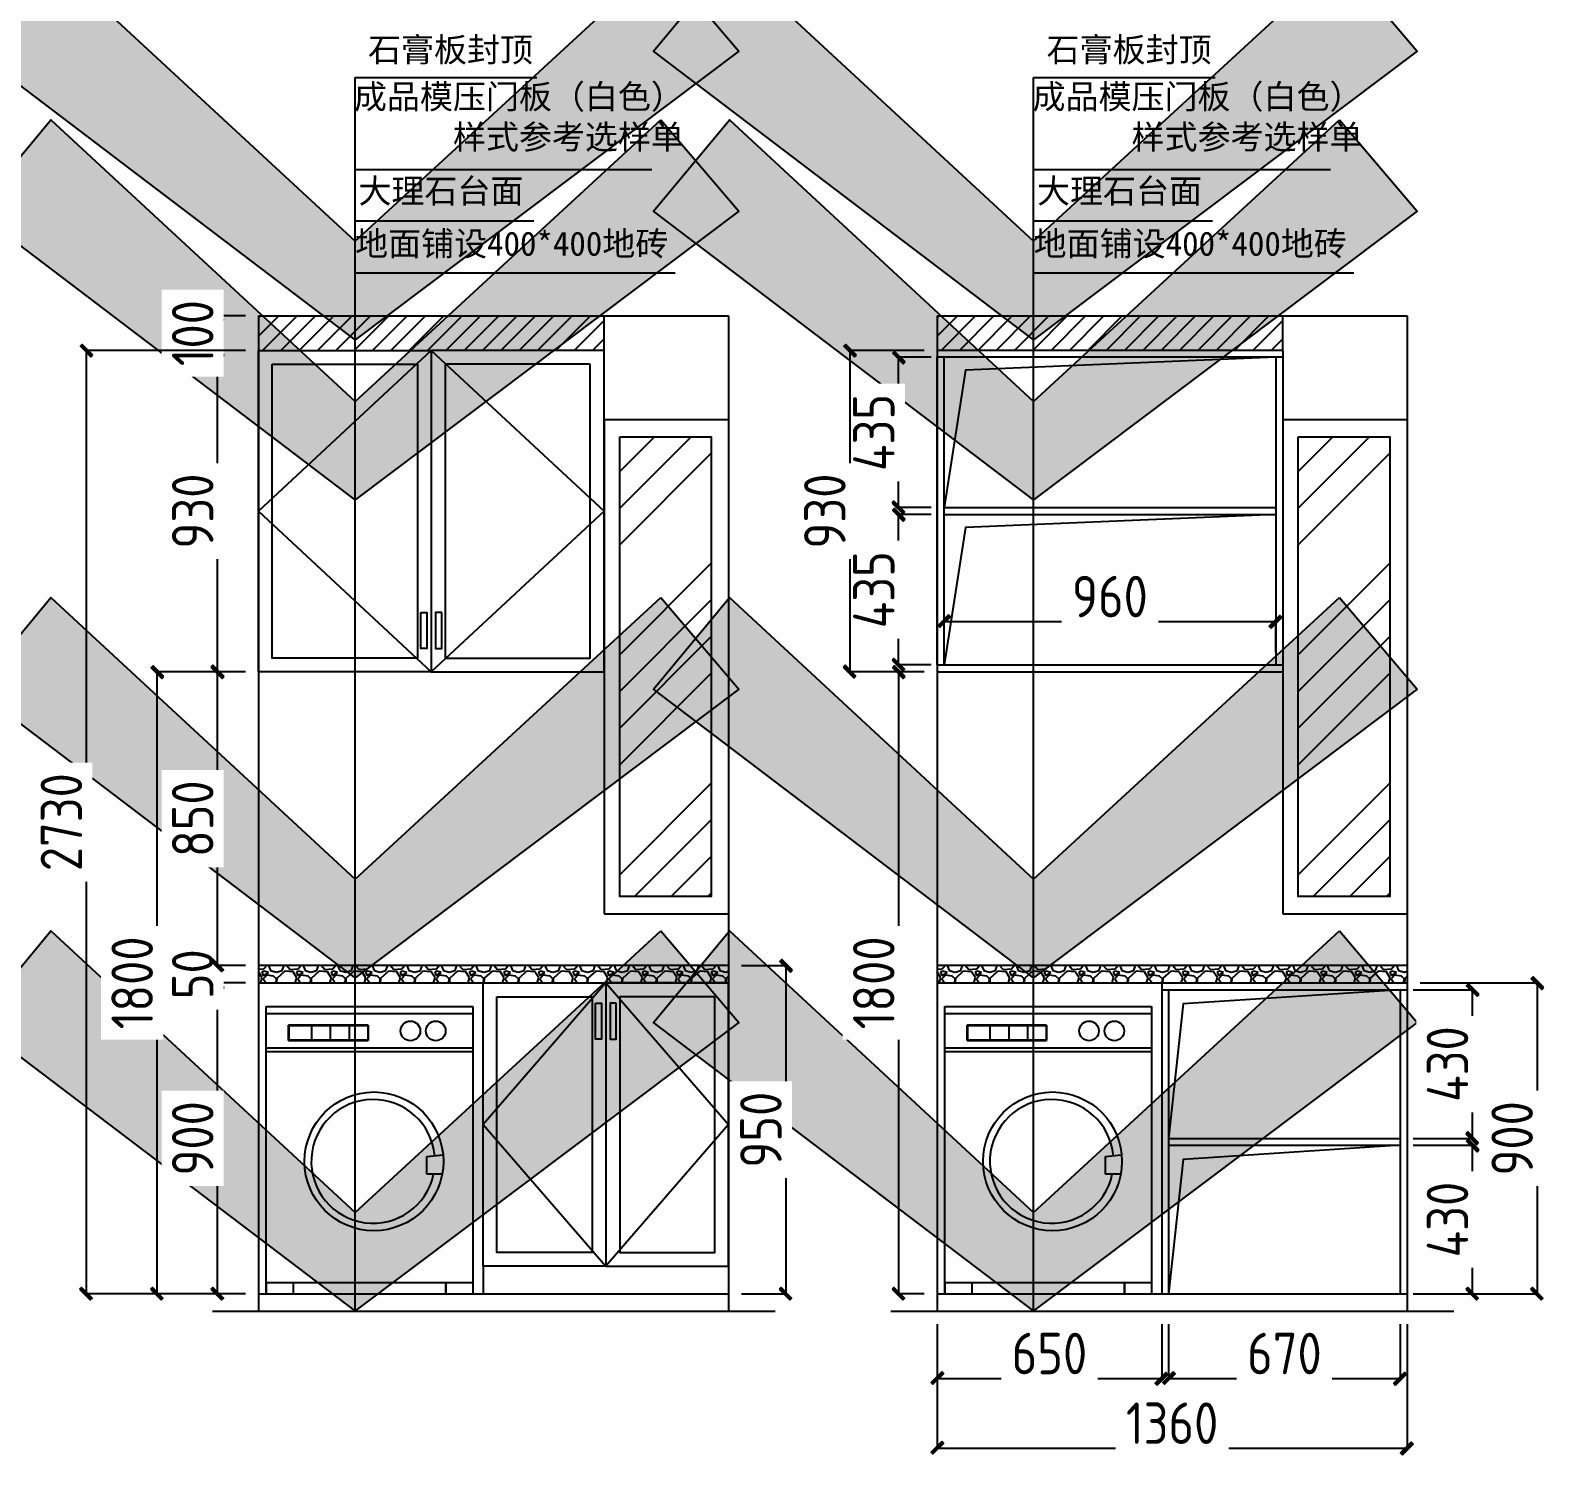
# Model space of a CAD drawing. Extents: x -74236 to 286982, y -14633 to 132816.
# Drawn here: x 136292 to 140671, y 121894 to 126015 of the extents above; entities that cross this region are included whole.
import ezdxf
from ezdxf.xclip import XClip

# ---------------------------------------------------------------- set-up
doc = ezdxf.new("R2010")
doc.units = 0
doc.header["$LTSCALE"] = 10
doc.header["$MEASUREMENT"] = 0
doc.header["$XCLIPFRAME"] = 2
doc.header["$PDSIZE"] = 5
for name, color, linetype in [('10立面', 3, 'Continuous'), ('1活动家具', 4, 'Continuous'), ('2改建新建', 7, 'Continuous'), ('8强弱电布置', 3, 'Continuous'), ('图框', 4, 'Continuous')]:
    doc.layers.add(name, color=color, linetype=linetype)
doc.styles.get("Standard").update_dxf_attribs({"font": 'gbenor.shx', "bigfont": 'gbcbig.shx'})
doc.dimstyles.new('pw40', dxfattribs={"dimscale": 40, "dimtxt": 1.8, "dimasz": 0.04, "dimexe": 0, "dimexo": 0.625, "dimgap": 0.2, "dimtad": 1, "dimdec": 0, "dimrnd": 0.05, "dimdsep": 46, "dimtxsty": 'Standard', "dimblk": 'BZ', "dimcen": 0.06, "dimclrd": 127, "dimclre": 127, "dimclrt": 1, "dimadec": 0, "dimazin": 0, "dimtfac": 1, "dimtdec": 0, "dimtix": 1, "dimtmove": 2, "dimatfit": 3, "dimldrblk": 'jt', "dimfxl": 1, "dimtvp": 1, "dimtolj": 1, "dimtzin": 0, "dimarcsym": 0})
doc.dimstyles.new('wl20', dxfattribs={"dimscale": 60, "dimtxt": 1.8, "dimasz": 0.03, "dimexe": 0, "dimexo": 0.625, "dimgap": 0.2, "dimtad": 1, "dimdec": 0, "dimrnd": 0.05, "dimdsep": 46, "dimtxsty": 'Standard', "dimblk": 'BZ', "dimcen": 0.06, "dimclrd": 127, "dimclre": 127, "dimclrt": 1, "dimadec": 0, "dimazin": 0, "dimtfac": 1, "dimtdec": 0, "dimtix": 1, "dimtmove": 2, "dimatfit": 3, "dimldrblk": 'jt', "dimfxl": 1, "dimtvp": 1, "dimtfill": 1, "dimtolj": 1, "dimtzin": 0, "dimarcsym": 0})

# ---------------------------------------------------------------- blocks, each defined once
blk = doc.blocks.new('adsz')
at = {"color": 251}
for radius, start, end in [(592.3, 274.0929, 85.9071), (632.3, 277.4767, 82.5233)]:
    blk.add_arc((104453.4, 124999.6), radius, start, end, dxfattribs=at)
at = {"color": 0}
blk.add_arc((104453.4, 124999.6), 502.3, 264.5474, 95.4526, dxfattribs=at)
blk = doc.blocks.new('453')
at = {"color": 4, "linetype": 'Continuous', "ltscale": 5}
for p, q in [((53632.3, -11437.3), (54230.1, -11437.3)), ((53632.3, -12237.3), (53632.3, -11437.3)), ((54230.1, -11437.3), (54230.1, -12237.3)), ((53632.3, -11567.3), (54230.1, -11567.3)), ((53632.3, -12268.8), (53632.3, -12237.3)), ((53632.3, -12237.3), (53632.3, -12268.8)), ((54230.1, -12237.3), (53632.3, -12237.3)), ((53710.2, -12237.3), (53710.2, -12268.8)), ((54152.1, -12237.3), (54152.1, -12268.8)), ((54152.1, -12268.8), (54152.1, -12237.3)), ((54230.1, -12237.3), (54230.1, -12268.8)), ((53632.3, -12268.8), (53710.2, -12268.8)), ((54152.1, -12268.8), (54230.1, -12268.8))]:
    blk.add_line(p, q, dxfattribs=at)
at = {"color": 8}
for p, q in [((53632.3, -11457.3), (54230.1, -11457.3)), ((53696.7, -11491.6), (53696.7, -11535.5)), ((53926.9, -11491.6), (53696.7, -11491.6)), ((53696.7, -11535.5), (53696.7, -11491.6)), ((53696.7, -11491.6), (53926.9, -11491.6)), ((53696.7, -11492.6), (53697.7, -11491.6)), ((53696.7, -11492.6), (53925.9, -11492.6)), ((53697.7, -11534.5), (53697.7, -11491.6)), ((53697.7, -11491.6), (53697.7, -11534.5)), ((53762.9, -11491.6), (53762.9, -11534.5)), ((53817.7, -11491.6), (53817.7, -11534.5)), ((53872, -11491.6), (53872, -11534.5)), ((53925.9, -11492.6), (53925.9, -11534.5)), ((53926.9, -11535.5), (53926.9, -11491.6)), ((53926.9, -11491.6), (53926.9, -11535.5)), ((53632.3, -11557.3), (54230.1, -11557.3)), ((53696.7, -11535.5), (53926.9, -11535.5)), ((53926.9, -11535.5), (53696.7, -11535.5)), ((53925.9, -11534.5), (53697.7, -11534.5)), ((54097, -11871.3), (54144, -11866.9)), ((54097, -11922.7), (54097, -11871.3)), ((54144, -11866.9), (54144, -11866.9)), ((54141.4, -11922.7), (54097, -11922.7))]:
    blk.add_line(p, q, dxfattribs=at)
for centre, radius in [((54049.6, -11507.9), 28.3), ((54122.9, -11507.9), 28.3), ((53944.1, -11885.4), 200.8)]:
    blk.add_circle(centre, radius, dxfattribs=at)
blk.add_arc((53941.7, -11885.4), 179, 5.2204, 347.9782, dxfattribs=at)
blk = doc.blocks.new('BZ')
at = {"layer": '图框', "linetype": 'Continuous'}
blk.add_hatch(color=2, dxfattribs=at).paths.add_polyline_path([(9.6, 6.5), (6.6, 9.4), (-10.5, -7.5), (-7.4, -10.7)])
blk.add_lwpolyline([(-7.4, -10.7), (9.6, 6.5), (6.6, 9.4), (-10.5, -7.5), (-7.4, -10.7)], dxfattribs=at)
blk = doc.blocks.new('*D127')
at = {"layer": '1活动家具', "color": 127, "lineweight": -2, "transparency": 16777216}
for p, q in [((136915, 123259), (136834.2, 123259)), ((136834.2, 122360.8), (136834.2, 123257.2)), ((136915, 122359), (136834.2, 122359))]:
    blk.add_line(p, q, dxfattribs=at)
at = {"layer": 'Defpoints', "color": 0, "transparency": 16777216}
for p in [(136834.2, 123259), (136952.5, 123259), (136952.5, 122359)]:
    blk.add_point(p, dxfattribs=at)
at = {"layer": '1活动家具', "color": 127, "lineweight": -2, "transparency": 16777216, "xscale": 1.8, "yscale": 1.8, "zscale": 1.8}
for p, rotation in [((136834.2, 123259), 90), ((136834.2, 122359), 270)]:
    blk.add_blockref('BZ', p, dxfattribs=dict(at, rotation=rotation))
at = {"layer": '1活动家具', "color": 1, "transparency": 16777216, "insert": (136762.2, 122809), "char_height": 120, "attachment_point": 5, "rotation": 90, "bg_fill": 3, "box_fill_scale": 1.25, "bg_fill_color": 256, "bg_fill_true_color": 13158600, "bg_fill_transparency": 0}
blk.add_mtext('\\A1;900', dxfattribs=at)
blk = doc.blocks.new('jt')
at = {"layer": '图框', "linetype": 'Continuous'}
blk.add_hatch(color=2, dxfattribs=at).paths.add_polyline_path([(-22, 17.7), (-16.7, 22.2), (0, 0), (-16.7, -22), (-22, -17.6), (-5.7, 0)])
blk.add_lwpolyline([(-22, 17.7), (-16.7, 22.2), (0, 0), (-16.7, -22), (-22, -17.6), (-5.7, 0), (-22, 17.7)], dxfattribs=at)
blk = doc.blocks.new('*D128')
at = {"layer": '1活动家具', "color": 127, "lineweight": -2, "transparency": 16777216}
for p, q in [((136834.2, 123310.8), (136834.2, 123312.6)), ((136915, 123309), (136834.2, 123309)), ((136834.2, 123259), (136834.2, 123309)), ((136915, 123259), (136834.2, 123259)), ((136834.2, 123257.2), (136834.2, 123255.4))]:
    blk.add_line(p, q, dxfattribs=at)
at = {"layer": 'Defpoints', "color": 0, "transparency": 16777216}
for p in [(136952.5, 123309), (136952.5, 123259)]:
    blk.add_point(p, dxfattribs=at)
at = {"layer": '1活动家具', "color": 127, "lineweight": -2, "transparency": 16777216, "xscale": 1.8, "yscale": 1.8, "zscale": 1.8}
for p, rotation in [((136834.2, 123309), 270), ((136834.2, 123259), 90)]:
    blk.add_blockref('BZ', p, dxfattribs=dict(at, rotation=rotation))
at = {"layer": '1活动家具', "color": 1, "transparency": 16777216, "insert": (136762.2, 123284), "char_height": 120, "attachment_point": 5, "rotation": 90, "bg_fill": 3, "box_fill_scale": 1.25, "bg_fill_color": 256, "bg_fill_true_color": 13158600, "bg_fill_transparency": 0}
blk.add_mtext('\\A1;50', dxfattribs=at)
at = {"layer": 'Defpoints', "color": 0, "transparency": 16777216}
blk.add_point((136834.2, 123309), dxfattribs=at)
blk = doc.blocks.new('*D129')
at = {"layer": '1活动家具', "color": 127, "lineweight": -2, "transparency": 16777216}
for p, q in [((136915, 124159), (136834.2, 124159)), ((136834.2, 123310.8), (136834.2, 124157.2)), ((136915, 123309), (136834.2, 123309))]:
    blk.add_line(p, q, dxfattribs=at)
at = {"layer": 'Defpoints', "color": 0, "transparency": 16777216}
for p in [(136834.2, 124159), (136952.5, 124159), (136952.5, 123309)]:
    blk.add_point(p, dxfattribs=at)
at = {"layer": '1活动家具', "color": 127, "lineweight": -2, "transparency": 16777216, "xscale": 1.8, "yscale": 1.8, "zscale": 1.8}
for p, rotation in [((136834.2, 124159), 90), ((136834.2, 123309), 270)]:
    blk.add_blockref('BZ', p, dxfattribs=dict(at, rotation=rotation))
at = {"layer": '1活动家具', "color": 1, "transparency": 16777216, "insert": (136762.2, 123734), "char_height": 120, "attachment_point": 5, "rotation": 90, "bg_fill": 3, "box_fill_scale": 1.25, "bg_fill_color": 256, "bg_fill_true_color": 13158600, "bg_fill_transparency": 0}
blk.add_mtext('\\A1;850', dxfattribs=at)
blk = doc.blocks.new('*D130')
at = {"layer": '1活动家具', "color": 127, "lineweight": -2, "transparency": 16777216}
for p, q in [((136915, 125089), (136834.2, 125089)), ((136834.2, 124160.8), (136834.2, 125087.2)), ((136915, 124159), (136834.2, 124159))]:
    blk.add_line(p, q, dxfattribs=at)
at = {"layer": 'Defpoints', "color": 0, "transparency": 16777216}
for p in [(136834.2, 125089), (136952.5, 125089), (136952.5, 124159)]:
    blk.add_point(p, dxfattribs=at)
at = {"layer": '1活动家具', "color": 127, "lineweight": -2, "transparency": 16777216, "xscale": 1.8, "yscale": 1.8, "zscale": 1.8}
for p, rotation in [((136834.2, 125089), 90), ((136834.2, 124159), 270)]:
    blk.add_blockref('BZ', p, dxfattribs=dict(at, rotation=rotation))
at = {"layer": '1活动家具', "color": 1, "transparency": 16777216, "insert": (136762.2, 124624), "char_height": 120, "attachment_point": 5, "rotation": 90, "bg_fill": 3, "box_fill_scale": 1.25, "bg_fill_color": 256, "bg_fill_true_color": 13158600, "bg_fill_transparency": 0}
blk.add_mtext('\\A1;930', dxfattribs=at)
blk = doc.blocks.new('*D131')
at = {"layer": '1活动家具', "color": 127, "lineweight": -2, "transparency": 16777216}
for p, q in [((136834.2, 125190.8), (136834.2, 125192.6)), ((136915, 125189), (136834.2, 125189)), ((136834.2, 125089), (136834.2, 125189)), ((136915, 125089), (136834.2, 125089)), ((136834.2, 125087.2), (136834.2, 125085.4))]:
    blk.add_line(p, q, dxfattribs=at)
at = {"layer": 'Defpoints', "color": 0, "transparency": 16777216}
for p in [(136952.5, 125189), (136952.5, 125089)]:
    blk.add_point(p, dxfattribs=at)
at = {"layer": '1活动家具', "color": 127, "lineweight": -2, "transparency": 16777216, "xscale": 1.8, "yscale": 1.8, "zscale": 1.8}
for p, rotation in [((136834.2, 125189), 270), ((136834.2, 125089), 90)]:
    blk.add_blockref('BZ', p, dxfattribs=dict(at, rotation=rotation))
at = {"layer": '1活动家具', "color": 1, "transparency": 16777216, "insert": (136762.2, 125139), "char_height": 120, "attachment_point": 5, "rotation": 90, "bg_fill": 3, "box_fill_scale": 1.25, "bg_fill_color": 256, "bg_fill_true_color": 13158600, "bg_fill_transparency": 0}
blk.add_mtext('\\A1;100', dxfattribs=at)
at = {"layer": 'Defpoints', "color": 0, "transparency": 16777216}
blk.add_point((136834.2, 125189), dxfattribs=at)
blk = doc.blocks.new('*D132')
at = {"layer": '1活动家具', "color": 127, "lineweight": -2, "transparency": 16777216}
for p, q in [((138350, 123309), (138478.1, 123309)), ((138478.1, 123307.2), (138478.1, 122360.8)), ((138350, 122359), (138478.1, 122359))]:
    blk.add_line(p, q, dxfattribs=at)
at = {"layer": 'Defpoints', "color": 0, "transparency": 16777216}
for p in [(138312.5, 123309), (138312.5, 122359), (138478.1, 122359)]:
    blk.add_point(p, dxfattribs=at)
at = {"layer": '1活动家具', "color": 127, "lineweight": -2, "transparency": 16777216, "xscale": 1.8, "yscale": 1.8, "zscale": 1.8}
for p, rotation in [((138478.1, 123309), 90), ((138478.1, 122359), 270)]:
    blk.add_blockref('BZ', p, dxfattribs=dict(at, rotation=rotation))
at = {"layer": '1活动家具', "color": 1, "transparency": 16777216, "insert": (138406.1, 122834), "char_height": 120, "attachment_point": 5, "rotation": 90, "bg_fill": 3, "box_fill_scale": 1.25, "bg_fill_color": 256, "bg_fill_true_color": 13158600, "bg_fill_transparency": 0}
blk.add_mtext('\\A1;950', dxfattribs=at)
blk = doc.blocks.new('*D133')
at = {"layer": '1活动家具', "color": 127, "lineweight": -2, "transparency": 16777216}
for p, q in [((140293.4, 122789), (140464.7, 122789)), ((140464.7, 122360.8), (140464.7, 122787.2)), ((140293.4, 122359), (140464.7, 122359))]:
    blk.add_line(p, q, dxfattribs=at)
at = {"layer": 'Defpoints', "color": 0, "transparency": 16777216}
for p in [(140255.9, 122789), (140464.7, 122789), (140255.9, 122359)]:
    blk.add_point(p, dxfattribs=at)
at = {"layer": '1活动家具', "color": 127, "lineweight": -2, "transparency": 16777216, "xscale": 1.8, "yscale": 1.8, "zscale": 1.8}
for p, rotation in [((140464.7, 122789), 90), ((140464.7, 122359), 270)]:
    blk.add_blockref('BZ', p, dxfattribs=dict(at, rotation=rotation))
at = {"layer": '1活动家具', "color": 1, "transparency": 16777216, "insert": (140392.7, 122574), "char_height": 120, "attachment_point": 5, "rotation": 90, "bg_fill": 3, "box_fill_scale": 1.25, "bg_fill_color": 256, "bg_fill_true_color": 13158600, "bg_fill_transparency": 0}
blk.add_mtext('\\A1;430', dxfattribs=at)
blk = doc.blocks.new('*D134')
at = {"layer": '1活动家具', "color": 127, "lineweight": -2, "transparency": 16777216}
for p, q in [((140293.4, 123239), (140464.7, 123239)), ((140464.7, 122810.8), (140464.7, 123237.2)), ((140293.4, 122809), (140464.7, 122809))]:
    blk.add_line(p, q, dxfattribs=at)
at = {"layer": 'Defpoints', "color": 0, "transparency": 16777216}
for p in [(140255.9, 123239), (140464.7, 123239), (140255.9, 122809)]:
    blk.add_point(p, dxfattribs=at)
at = {"layer": '1活动家具', "color": 127, "lineweight": -2, "transparency": 16777216, "xscale": 1.8, "yscale": 1.8, "zscale": 1.8}
for p, rotation in [((140464.7, 123239), 90), ((140464.7, 122809), 270)]:
    blk.add_blockref('BZ', p, dxfattribs=dict(at, rotation=rotation))
at = {"layer": '1活动家具', "color": 1, "transparency": 16777216, "insert": (140392.7, 123024), "char_height": 120, "attachment_point": 5, "rotation": 90, "bg_fill": 3, "box_fill_scale": 1.25, "bg_fill_color": 256, "bg_fill_true_color": 13158600, "bg_fill_transparency": 0}
blk.add_mtext('\\A1;430', dxfattribs=at)
blk = doc.blocks.new('*D135')
at = {"layer": '1活动家具', "color": 127, "lineweight": -2, "transparency": 16777216}
for p, q in [((138898.4, 124614), (138804.7, 124614)), ((138804.7, 124180.8), (138804.7, 124612.2)), ((138898.4, 124179), (138804.7, 124179))]:
    blk.add_line(p, q, dxfattribs=at)
at = {"layer": 'Defpoints', "color": 0, "transparency": 16777216}
for p in [(138804.7, 124614), (138935.9, 124614), (138935.9, 124179)]:
    blk.add_point(p, dxfattribs=at)
at = {"layer": '1活动家具', "color": 127, "lineweight": -2, "transparency": 16777216, "xscale": 1.8, "yscale": 1.8, "zscale": 1.8}
for p, rotation in [((138804.7, 124614), 90), ((138804.7, 124179), 270)]:
    blk.add_blockref('BZ', p, dxfattribs=dict(at, rotation=rotation))
at = {"layer": '1活动家具', "color": 1, "transparency": 16777216, "insert": (138732.7, 124396.5), "char_height": 120, "attachment_point": 5, "rotation": 90, "bg_fill": 3, "box_fill_scale": 1.25, "bg_fill_color": 256, "bg_fill_true_color": 13158600, "bg_fill_transparency": 0}
blk.add_mtext('\\A1;435', dxfattribs=at)
blk = doc.blocks.new('*D136')
at = {"layer": '1活动家具', "color": 127, "lineweight": -2, "transparency": 16777216}
for p, q in [((138898.4, 125069), (138804.7, 125069)), ((138804.7, 124635.8), (138804.7, 125067.2)), ((138898.4, 124634), (138804.7, 124634))]:
    blk.add_line(p, q, dxfattribs=at)
at = {"layer": 'Defpoints', "color": 0, "transparency": 16777216}
for p in [(138804.7, 125069), (138935.9, 125069), (138935.9, 124634)]:
    blk.add_point(p, dxfattribs=at)
at = {"layer": '1活动家具', "color": 127, "lineweight": -2, "transparency": 16777216, "xscale": 1.8, "yscale": 1.8, "zscale": 1.8}
for p, rotation in [((138804.7, 125069), 90), ((138804.7, 124634), 270)]:
    blk.add_blockref('BZ', p, dxfattribs=dict(at, rotation=rotation))
at = {"layer": '1活动家具', "color": 1, "transparency": 16777216, "insert": (138732.7, 124851.5), "char_height": 120, "attachment_point": 5, "rotation": 90, "bg_fill": 3, "box_fill_scale": 1.25, "bg_fill_color": 256, "bg_fill_true_color": 13158600, "bg_fill_transparency": 0}
blk.add_mtext('\\A1;435', dxfattribs=at)
blk = doc.blocks.new('*D137')
at = {"layer": '1活动家具', "color": 127, "lineweight": -2, "transparency": 16777216}
for p, q in [((138878.4, 125089), (138663.1, 125089)), ((138663.1, 125087.2), (138663.1, 124160.8)), ((138878.4, 124159), (138663.1, 124159))]:
    blk.add_line(p, q, dxfattribs=at)
at = {"layer": 'Defpoints', "color": 0, "transparency": 16777216}
for p in [(138915.9, 125089), (138663.1, 124159), (138915.9, 124159)]:
    blk.add_point(p, dxfattribs=at)
at = {"layer": '1活动家具', "color": 127, "lineweight": -2, "transparency": 16777216, "xscale": 1.8, "yscale": 1.8, "zscale": 1.8}
for p, rotation in [((138663.1, 125089), 90), ((138663.1, 124159), 270)]:
    blk.add_blockref('BZ', p, dxfattribs=dict(at, rotation=rotation))
at = {"layer": '1活动家具', "color": 1, "transparency": 16777216, "insert": (138591.1, 124624), "char_height": 120, "attachment_point": 5, "rotation": 90, "bg_fill": 3, "box_fill_scale": 1.25, "bg_fill_color": 256, "bg_fill_true_color": 13158600, "bg_fill_transparency": 0}
blk.add_mtext('\\A1;930', dxfattribs=at)
blk = doc.blocks.new('*D138')
at = {"layer": '1活动家具', "color": 127, "lineweight": -2, "transparency": 16777216}
for p, q in [((140313.4, 123259), (140651.8, 123259)), ((140651.8, 123257.2), (140651.8, 122360.8)), ((140313.4, 122359), (140651.8, 122359))]:
    blk.add_line(p, q, dxfattribs=at)
at = {"layer": 'Defpoints', "color": 0, "transparency": 16777216}
for p in [(140275.9, 123259), (140275.9, 122359), (140651.8, 122359)]:
    blk.add_point(p, dxfattribs=at)
at = {"layer": '1活动家具', "color": 127, "lineweight": -2, "transparency": 16777216, "xscale": 1.8, "yscale": 1.8, "zscale": 1.8}
for p, rotation in [((140651.8, 123259), 90), ((140651.8, 122359), 270)]:
    blk.add_blockref('BZ', p, dxfattribs=dict(at, rotation=rotation))
at = {"layer": '1活动家具', "color": 1, "transparency": 16777216, "insert": (140579.8, 122809), "char_height": 120, "attachment_point": 5, "rotation": 90, "bg_fill": 3, "box_fill_scale": 1.25, "bg_fill_color": 256, "bg_fill_true_color": 13158600, "bg_fill_transparency": 0}
blk.add_mtext('\\A1;900', dxfattribs=at)
blk = doc.blocks.new('*D139')
at = {"layer": '1活动家具', "color": 127, "lineweight": -2, "transparency": 16777216}
for p, q in [((138915.9, 122271.5), (138915.9, 122114.6)), ((139565.9, 122271.5), (139565.9, 122114.6)), ((138917.7, 122114.6), (139564.1, 122114.6))]:
    blk.add_line(p, q, dxfattribs=at)
at = {"layer": 'Defpoints', "color": 0, "transparency": 16777216}
for p in [(138915.9, 122309), (139565.9, 122309), (139565.9, 122114.6)]:
    blk.add_point(p, dxfattribs=at)
at = {"layer": '1活动家具', "color": 127, "lineweight": -2, "transparency": 16777216, "xscale": 1.8, "yscale": 1.8, "zscale": 1.8, "rotation": 180}
blk.add_blockref('BZ', (138915.9, 122114.6), dxfattribs=at)
at = {"layer": '1活动家具', "color": 127, "lineweight": -2, "transparency": 16777216, "xscale": 1.8, "yscale": 1.8, "zscale": 1.8}
blk.add_blockref('BZ', (139565.9, 122114.6), dxfattribs=at)
at = {"layer": '1活动家具', "color": 1, "transparency": 16777216, "insert": (139240.9, 122186.6), "char_height": 120, "attachment_point": 5, "bg_fill": 3, "box_fill_scale": 1.25, "bg_fill_color": 256, "bg_fill_true_color": 13158600, "bg_fill_transparency": 0}
blk.add_mtext('\\A1;650', dxfattribs=at)
blk = doc.blocks.new('*D140')
at = {"layer": '1活动家具', "color": 127, "lineweight": -2, "transparency": 16777216}
for p, q in [((139585.9, 122271.5), (139585.9, 122114.6)), ((140255.9, 122271.5), (140255.9, 122114.6)), ((139587.7, 122114.6), (140254.1, 122114.6))]:
    blk.add_line(p, q, dxfattribs=at)
at = {"layer": 'Defpoints', "color": 0, "transparency": 16777216}
for p in [(139585.9, 122309), (140255.9, 122309), (140255.9, 122114.6)]:
    blk.add_point(p, dxfattribs=at)
at = {"layer": '1活动家具', "color": 127, "lineweight": -2, "transparency": 16777216, "xscale": 1.8, "yscale": 1.8, "zscale": 1.8, "rotation": 180}
blk.add_blockref('BZ', (139585.9, 122114.6), dxfattribs=at)
at = {"layer": '1活动家具', "color": 127, "lineweight": -2, "transparency": 16777216, "xscale": 1.8, "yscale": 1.8, "zscale": 1.8}
blk.add_blockref('BZ', (140255.9, 122114.6), dxfattribs=at)
at = {"layer": '1活动家具', "color": 1, "transparency": 16777216, "insert": (139920.9, 122186.6), "char_height": 120, "attachment_point": 5, "bg_fill": 3, "box_fill_scale": 1.25, "bg_fill_color": 256, "bg_fill_true_color": 13158600, "bg_fill_transparency": 0}
blk.add_mtext('\\A1;670', dxfattribs=at)
blk = doc.blocks.new('*D141')
at = {"layer": '1活动家具', "color": 127, "lineweight": -2, "transparency": 16777216}
for p, q in [((138915.9, 122271.5), (138915.9, 121912.9)), ((140275.9, 122271.5), (140275.9, 121912.9)), ((138917.7, 121912.9), (140274.1, 121912.9))]:
    blk.add_line(p, q, dxfattribs=at)
at = {"layer": 'Defpoints', "color": 0, "transparency": 16777216}
for p in [(138915.9, 122309), (140275.9, 122309), (140275.9, 121912.9)]:
    blk.add_point(p, dxfattribs=at)
at = {"layer": '1活动家具', "color": 127, "lineweight": -2, "transparency": 16777216, "xscale": 1.8, "yscale": 1.8, "zscale": 1.8, "rotation": 180}
blk.add_blockref('BZ', (138915.9, 121912.9), dxfattribs=at)
at = {"layer": '1活动家具', "color": 127, "lineweight": -2, "transparency": 16777216, "xscale": 1.8, "yscale": 1.8, "zscale": 1.8}
blk.add_blockref('BZ', (140275.9, 121912.9), dxfattribs=at)
at = {"layer": '1活动家具', "color": 1, "transparency": 16777216, "insert": (139595.9, 121984.9), "char_height": 120, "attachment_point": 5, "bg_fill": 3, "box_fill_scale": 1.25, "bg_fill_color": 256, "bg_fill_true_color": 13158600, "bg_fill_transparency": 0}
blk.add_mtext('\\A1;1360', dxfattribs=at)
blk = doc.blocks.new('*D142')
at = {"layer": '1活动家具', "color": 127, "lineweight": -2, "transparency": 16777216}
for p, q in [((138935.9, 124216.5), (138935.9, 124304.8)), ((138937.7, 124304.8), (139894.1, 124304.8)), ((139895.9, 124216.5), (139895.9, 124304.8))]:
    blk.add_line(p, q, dxfattribs=at)
at = {"layer": 'Defpoints', "color": 0, "transparency": 16777216}
for p in [(139895.9, 124304.8), (138935.9, 124179), (139895.9, 124179)]:
    blk.add_point(p, dxfattribs=at)
at = {"layer": '1活动家具', "color": 127, "lineweight": -2, "transparency": 16777216, "xscale": 1.8, "yscale": 1.8, "zscale": 1.8, "rotation": 180}
blk.add_blockref('BZ', (138935.9, 124304.8), dxfattribs=at)
at = {"layer": '1活动家具', "color": 127, "lineweight": -2, "transparency": 16777216, "xscale": 1.8, "yscale": 1.8, "zscale": 1.8}
blk.add_blockref('BZ', (139895.9, 124304.8), dxfattribs=at)
at = {"layer": '1活动家具', "color": 1, "transparency": 16777216, "insert": (139415.9, 124376.8), "char_height": 120, "attachment_point": 5, "bg_fill": 3, "box_fill_scale": 1.25, "bg_fill_color": 256, "bg_fill_true_color": 13158600, "bg_fill_transparency": 0}
blk.add_mtext('\\A1;960', dxfattribs=at)
blk = doc.blocks.new('*D143')
at = {"layer": '1活动家具', "color": 127, "lineweight": -2, "transparency": 16777216}
for p, q in [((138878.4, 124159), (138804.7, 124159)), ((138804.7, 124157.2), (138804.7, 122360.8)), ((138878.4, 122359), (138804.7, 122359))]:
    blk.add_line(p, q, dxfattribs=at)
at = {"layer": 'Defpoints', "color": 0, "transparency": 16777216}
for p in [(138915.9, 124159), (138804.7, 122359), (138915.9, 122359)]:
    blk.add_point(p, dxfattribs=at)
at = {"layer": '1活动家具', "color": 127, "lineweight": -2, "transparency": 16777216, "xscale": 1.8, "yscale": 1.8, "zscale": 1.8}
for p, rotation in [((138804.7, 124159), 90), ((138804.7, 122359), 270)]:
    blk.add_blockref('BZ', p, dxfattribs=dict(at, rotation=rotation))
at = {"layer": '1活动家具', "color": 1, "transparency": 16777216, "insert": (138732.7, 123259), "char_height": 120, "attachment_point": 5, "rotation": 90, "bg_fill": 3, "box_fill_scale": 1.25, "bg_fill_color": 256, "bg_fill_true_color": 13158600, "bg_fill_transparency": 0}
blk.add_mtext('\\A1;1800', dxfattribs=at)
blk = doc.blocks.new('*D144')
at = {"layer": '1活动家具', "color": 127, "lineweight": -2, "transparency": 16777216}
for p, q in [((136915, 125089), (136454.2, 125089)), ((136454.2, 125087.2), (136454.2, 122360.8)), ((136915, 122359), (136454.2, 122359))]:
    blk.add_line(p, q, dxfattribs=at)
at = {"layer": 'Defpoints', "color": 0, "transparency": 16777216}
for p in [(136952.5, 125089), (136454.2, 122359), (136952.5, 122359)]:
    blk.add_point(p, dxfattribs=at)
at = {"layer": '1活动家具', "color": 127, "lineweight": -2, "transparency": 16777216, "xscale": 1.8, "yscale": 1.8, "zscale": 1.8}
for p, rotation in [((136454.2, 125089), 90), ((136454.2, 122359), 270)]:
    blk.add_blockref('BZ', p, dxfattribs=dict(at, rotation=rotation))
at = {"layer": '1活动家具', "color": 1, "transparency": 16777216, "insert": (136382.2, 123724), "char_height": 120, "attachment_point": 5, "rotation": 90, "bg_fill": 3, "box_fill_scale": 1.25, "bg_fill_color": 256, "bg_fill_true_color": 13158600, "bg_fill_transparency": 0}
blk.add_mtext('\\A1;2730', dxfattribs=at)
blk = doc.blocks.new('*D201')
at = {"layer": '1活动家具', "color": 127, "lineweight": -2, "transparency": 16777216}
for p, q in [((136915, 124159), (136659.1, 124159)), ((136659.1, 122360.8), (136659.1, 124157.2)), ((136915, 122359), (136659.1, 122359))]:
    blk.add_line(p, q, dxfattribs=at)
at = {"layer": 'Defpoints', "color": 0, "transparency": 16777216}
for p in [(136659.1, 124159), (136952.5, 124159), (136952.5, 122359)]:
    blk.add_point(p, dxfattribs=at)
at = {"layer": '1活动家具', "color": 127, "lineweight": -2, "transparency": 16777216, "xscale": 1.8, "yscale": 1.8, "zscale": 1.8}
for p, rotation in [((136659.1, 124159), 90), ((136659.1, 122359), 270)]:
    blk.add_blockref('BZ', p, dxfattribs=dict(at, rotation=rotation))
at = {"layer": '1活动家具', "color": 1, "transparency": 16777216, "insert": (136587.1, 123259), "char_height": 120, "attachment_point": 5, "rotation": 90, "bg_fill": 3, "box_fill_scale": 1.25, "bg_fill_color": 256, "bg_fill_true_color": 13158600, "bg_fill_transparency": 0}
blk.add_mtext('\\A1;1800', dxfattribs=at)

msp = doc.modelspace()

# ---------------------------------------------------------------- hatches: boundary and pattern name
at = {"layer": '1活动家具'}
h = msp.add_hatch(dxfattribs=at)
h.set_pattern_fill('GRAVEL', color=251, scale=100)
h.set_pattern_definition([(228.0127875, (7675.716, 708.468), (-800, -900), [13.4536, -1331.908805]), (184.9697407, (7666.716, 698.468), (1200, 100), [23.0868, -2285.592476]), (132.510447, (7643.716, 696.468), (1000, -1100), [16.2788, -1611.60326]), (267.273689, (7604.716, 671.468), (100, 2000), [21.0238, -2081.355804]), (292.8336542, (7603.716, 650.468), (-500, 1200), [20.6155, -2040.937313]), (357.273689, (7611.716, 631.468), (-2000, 100), [21.0238, -2081.355804]), (37.6942405, (7632.716, 630.468), (-1300, -1000), [27.8029, -2752.484855]), (72.2553284, (7654.716, 647.468), (700, 2200), [26.2488, -2598.63215]), (121.4295656, (7662.716, 672.468), (-800, 1300), [21.095, -2088.40731]), (175.2363583, (7651.716, 690.468), (1100, -100), [24.0832, -1180.07626]), (222.3974378, (7627.716, 692.468), (-1200, -1100), [31.1448, -3083.3375]), (138.814075, (7703.716, 670.468), (-700, 600), [10.6301, -1052.38448]), (171.4692344, (7695.716, 677.468), (1300, -200), [20.2237, -2002.15114]), (225, (7675.716, 680.47), (-1e-14, -100), [14.1421, -127.279256]), (203.1985905, (7668.716, 692.468), (500, 200), [7.6158, -753.96151]), (291.80141, (7661.716, 689.468), (-100, 300), [10.7703, -527.74618]), (30.963757, (7665.716, 679.468), (300, 200), [17.4929, -565.60229]), (161.565051, (7680.716, 688.468), (200, -100), [12.6491, -303.578666]), (16.3895403, (7603.716, 689.468), (1000, 300), [17.72, -1754.284515]), (70.346176, (7620.716, 694.468), (-400, -1100), [14.8661, -1471.740775]), (293.1985905, (7680.716, 708.468), (-200, 500), [15.2315, -746.34581]), (343.6104597, (7686.716, 694.468), (-1000, 300), [17.72, -1754.284515]), (339.443955, (7603.716, 627.468), (-500, 200), [17.088, -837.312375]), (294.7751406, (7619.716, 621.468), (-500, 1100), [14.3178, -1417.464306]), (66.8014095, (7681.716, 608.468), (200, 500), [15.2315, -746.34581]), (17.3540246, (7687.716, 622.468), (-1300, -400), [16.7631, -1659.54236]), (69.443955, (7632.716, 608.468), (-200, -500), [8.544, -845.856375]), (101.309932, (7675.716, 608.468), (-100, 400), [5.099, -504.80295]), (165.963757, (7674.716, 613.468), (300, -100), [20.6155, -391.69506]), (186.009006, (7654.716, 618.468), (1000, 100), [19.105, -1891.39232]), (303.690068, (7665.716, 670.468), (-100, 200), [14.4222, -346.13293]), (353.1572266, (7673.716, 658.468), (1700, -200), [25.1794, -2492.75626]), (60.945396, (7698.716, 655.468), (-400, -700), [10.2956, -1019.267414]), (90, (7703.72, 664.47), (-100, 100), [6, -94]), (120.256437, (7652.716, 621.468), (400, -700), [13.8924, -1375.352]), (48.0127875, (7645.716, 633.468), (800, 900), [26.9072, -1318.455205]), (0, (7663.72, 653.47), (100, 100), [26, -74]), (325.3048465, (7689.716, 653.468), (1000, -700), [15.8114, -1565.32743]), (254.054604, (7702.716, 644.468), (-100, -400), [14.5602, -713.45079]), (207.6459754, (7698.716, 630.468), (-1900, -1000), [23.7065, -2346.94742]), (175.4260787, (7677.716, 619.468), (-1300, 100), [25.0799, -2482.90734])])
h.paths.add_polyline_path([(138312.5, 123309), (136952.5, 123309), (136952.5, 123259), (137632.5, 123259), (138312.5, 123259)])
h = msp.add_hatch(dxfattribs=at)
h.set_pattern_fill('GRAVEL', color=251, scale=100)
h.set_pattern_definition([(228.0127875, (9639.104, 708.468), (-800, -900), [13.4536, -1331.908805]), (184.9697407, (9630.1037, 698.468), (1200, 100), [23.0868, -2285.592476]), (132.510447, (9607.104, 696.468), (1000, -1100), [16.2788, -1611.60326]), (267.273689, (9568.1037, 671.468), (100, 2000), [21.0238, -2081.355804]), (292.8336542, (9567.1037, 650.468), (-500, 1200), [20.6155, -2040.937313]), (357.273689, (9575.1037, 631.468), (-2000, 100), [21.0238, -2081.355804]), (37.6942405, (9596.1037, 630.468), (-1300, -1000), [27.8029, -2752.484855]), (72.2553284, (9618.1037, 647.468), (700, 2200), [26.2488, -2598.63215]), (121.4295656, (9626.1037, 672.468), (-800, 1300), [21.095, -2088.40731]), (175.2363583, (9615.104, 690.468), (1100, -100), [24.0832, -1180.07626]), (222.3974378, (9591.1037, 692.468), (-1200, -1100), [31.1448, -3083.3375]), (138.814075, (9667.104, 670.468), (-700, 600), [10.6301, -1052.38448]), (171.4692344, (9659.1037, 677.468), (1300, -200), [20.2237, -2002.15114]), (225, (9639.104, 680.47), (-1e-14, -100), [14.1421, -127.279256]), (203.1985905, (9632.104, 692.468), (500, 200), [7.6158, -753.96151]), (291.80141, (9625.104, 689.468), (-100, 300), [10.7703, -527.74618]), (30.963757, (9629.104, 679.468), (300, 200), [17.4929, -565.60229]), (161.565051, (9644.104, 688.468), (200, -100), [12.6491, -303.578666]), (16.3895403, (9567.104, 689.468), (1000, 300), [17.72, -1754.284515]), (70.346176, (9584.104, 694.468), (-400, -1100), [14.8661, -1471.740775]), (293.1985905, (9644.104, 708.468), (-200, 500), [15.2315, -746.34581]), (343.6104597, (9650.104, 694.468), (-1000, 300), [17.72, -1754.284515]), (339.443955, (9567.104, 627.468), (-500, 200), [17.088, -837.312375]), (294.7751406, (9583.104, 621.468), (-500, 1100), [14.3178, -1417.464306]), (66.8014095, (9645.104, 608.468), (200, 500), [15.2315, -746.34581]), (17.3540246, (9651.104, 622.468), (-1300, -400), [16.7631, -1659.54236]), (69.443955, (9596.104, 608.468), (-200, -500), [8.544, -845.856375]), (101.309932, (9639.104, 608.468), (-100, 400), [5.099, -504.80295]), (165.963757, (9638.104, 613.468), (300, -100), [20.6155, -391.69506]), (186.009006, (9618.104, 618.468), (1000, 100), [19.105, -1891.39232]), (303.690068, (9629.104, 670.468), (-100, 200), [14.4222, -346.13293]), (353.1572266, (9637.1037, 658.468), (1700, -200), [25.1794, -2492.75626]), (60.945396, (9662.104, 655.468), (-400, -700), [10.2956, -1019.267414]), (90, (9667.1, 664.47), (-100, 100), [6, -94]), (120.256437, (9616.104, 621.468), (400, -700), [13.8924, -1375.352]), (48.0127875, (9609.104, 633.468), (800, 900), [26.9072, -1318.455205]), (0, (9627.1, 653.47), (100, 100), [26, -74]), (325.3048465, (9653.104, 653.468), (1000, -700), [15.8114, -1565.32743]), (254.054604, (9666.104, 644.468), (-100, -400), [14.5602, -713.45079]), (207.6459754, (9662.1037, 630.468), (-1900, -1000), [23.7065, -2346.94742]), (175.4260787, (9641.1037, 619.468), (-1300, 100), [25.0799, -2482.90734])])
h.paths.add_polyline_path([(140275.9, 123309), (138915.9, 123309), (138915.9, 123259), (139595.9, 123259), (140275.9, 123259)])
at = {"layer": '2改建新建'}
h = msp.add_hatch(dxfattribs=at)
h.set_pattern_fill('ANSI31', color=251, scale=300)
h.set_pattern_definition([(45, (15494.326, 808.47), (-26.516504, 26.516504), [])])
h.paths.add_polyline_path([(136952.5, 125089), (137952.5, 125089), (137952.5, 125189), (136952.5, 125189)])
h = msp.add_hatch(dxfattribs=at)
h.set_pattern_fill('ANSI31', color=251, scale=300)
h.set_pattern_definition([(45, (17457.714, 808.47), (-26.516504, 26.516504), [])])
h.paths.add_polyline_path([(138915.9, 125089), (139915.9, 125089), (139915.9, 125189), (138915.9, 125189)])
at = {"layer": '8强弱电布置'}
h = msp.add_hatch(dxfattribs=at)
h.set_pattern_fill('ANSI34', color=251, scale=600, style=0)
h.set_pattern_definition([(45, (18515.17, 37182.13), (-318.198, 318.198), []), (45, (18621.24, 37182.13), (-318.198, 318.198), []), (45, (18727.3, 37182.13), (-318.198, 318.198), []), (45, (18833.37, 37182.13), (-318.198, 318.198), [])])
h.paths.add_polyline_path([(137997.6, 124839), (138262.5, 124839), (138262.5, 123509), (137997.6, 123509)])
h = msp.add_hatch(dxfattribs=at)
h.set_pattern_fill('ANSI34', color=251, scale=600, style=0)
h.set_pattern_definition([(45, (20478.56, 37182.13), (-318.198, 318.198), []), (45, (20584.62, 37182.13), (-318.198, 318.198), []), (45, (20690.7, 37182.13), (-318.198, 318.198), []), (45, (20796.76, 37182.13), (-318.198, 318.198), [])])
h.paths.add_polyline_path([(139961, 124839), (140225.9, 124839), (140225.9, 123509), (139961, 123509)])

# ---------------------------------------------------------------- linework, layer by layer
at = {"layer": '1活动家具', "color": 0}
for p, q in [((136952.5, 125189), (136952.5, 122309)), ((137952.5, 125089), (137952.5, 125189)), ((138312.5, 125189), (138312.5, 122309)), ((138915.9, 125189), (138915.9, 122309)), ((139915.9, 125089), (139915.9, 125189)), ((140275.9, 125189), (140275.9, 122309)), ((137952.5, 124889), (137952.5, 123459)), ((137952.5, 124889), (138312.5, 124889)), ((139915.9, 124889), (139915.9, 123459)), ((139915.9, 124889), (140275.9, 124889)), ((137952.5, 123459), (138312.5, 123459)), ((139915.9, 123459), (140275.9, 123459))]:
    msp.add_line(p, q, dxfattribs=at)
at = {"layer": '1活动家具', "color": 3}
for p, q in [((139915.9, 125089), (138915.9, 125089)), ((139915.9, 125069), (138915.9, 125069)), ((138915.9, 124179), (138915.9, 125069)), ((138935.9, 124179), (138935.9, 125069)), ((139895.9, 125069), (139895.9, 124179)), ((139915.9, 125089), (139915.9, 124179)), ((138935.9, 124634), (139895.9, 124634)), ((138935.9, 124614), (139895.9, 124614)), ((138915.9, 124179), (139915.9, 124179)), ((138915.9, 124159), (139915.9, 124159)), ((138312.5, 123309), (136952.5, 123309)), ((140275.9, 123309), (138915.9, 123309)), ((136952.5, 123259), (138312.5, 123259)), ((138915.9, 123259), (140275.9, 123259)), ((139565.9, 123259), (139565.9, 122359)), ((139565.9, 123259), (140275.9, 123259)), ((139565.9, 123239), (140275.9, 123239)), ((139585.9, 123239), (139585.9, 122359)), ((140255.9, 123239), (140255.9, 122359)), ((140275.9, 123259), (140275.9, 122359)), ((139585.9, 122809), (140255.9, 122809)), ((139585.9, 122789), (140255.9, 122789)), ((137602.5, 122439), (137602.5, 122359)), ((139565.9, 122439), (139565.9, 122359))]:
    msp.add_line(p, q, dxfattribs=at)
for points in [[(136952.5, 125089), (137452.5, 125089), (137452.5, 124159), (136952.5, 124159)], [(137952.5, 125089), (137452.5, 125089), (137452.5, 124159), (137952.5, 124159)], [(137422.2, 124330.5), (137439.9, 124330.5), (137439.9, 124226.4), (137422.2, 124226.4)], [(137482.8, 124330.5), (137465, 124330.5), (137465, 124226.4), (137482.8, 124226.4)], [(137602.5, 123259), (137957.5, 123259), (137957.5, 122439), (137602.5, 122439)], [(138312.5, 123259), (137957.5, 123259), (137957.5, 122439), (138312.5, 122439)], [(137927.2, 123199.8), (137944.9, 123199.8), (137944.9, 123095.7), (137927.2, 123095.7)], [(137987.8, 123199.8), (137970, 123199.8), (137970, 123095.7), (137987.8, 123095.7)]]:
    msp.add_lwpolyline(points, close=True, dxfattribs=at)
at = {"layer": '1活动家具', "color": 251}
for points in [[(137957.5, 123259), (137602.5, 122849), (137957.5, 122439)], [(137957.5, 123259), (138312.5, 122849), (137957.5, 122439)]]:
    msp.add_lwpolyline(points, dxfattribs=at)
for points in [[(137642.5, 123219), (137917.5, 123219), (137917.5, 122479), (137642.5, 122479)], [(138272.5, 123219), (137997.5, 123219), (137997.5, 122479), (138272.5, 122479)]]:
    msp.add_lwpolyline(points, close=True, dxfattribs=at)
at = {"layer": '2改建新建', "color": 0}
for p, q in [((136952.5, 125189), (138312.5, 125189)), ((138915.9, 125189), (140275.9, 125189)), ((136952.5, 122359), (138312.5, 122359)), ((138915.9, 122359), (140275.9, 122359)), ((136819, 122309), (138447.3, 122309)), ((138782.4, 122309), (140410.6, 122309))]:
    msp.add_line(p, q, dxfattribs=at)
at = {"layer": '8强弱电布置', "color": 251}
for points in [[(137452.5, 125089), (136952.5, 124624), (137452.5, 124159)], [(137452.5, 125089), (137952.5, 124624), (137452.5, 124159)]]:
    msp.add_lwpolyline(points, dxfattribs=at)
for points in [[(136992.5, 125049), (137412.5, 125049), (137412.5, 124199), (136992.5, 124199)], [(137912.5, 125049), (137492.5, 125049), (137492.5, 124199), (137912.5, 124199)], [(137997.6, 124839), (138262.5, 124839), (138262.5, 123509), (137997.6, 123509)], [(139961, 124839), (140225.9, 124839), (140225.9, 123509), (139961, 123509)]]:
    msp.add_lwpolyline(points, close=True, dxfattribs=at)

# ---------------------------------------------------------------- block references
for p in [(83342.5, 134627.9), (85305.9, 134627.9)]:
    msp.add_blockref('453', p)
at = {"layer": '2改建新建', "color": 0}
ref = msp.add_blockref('adsz', (34560.7, 829.7), dxfattribs=at)
XClip(ref).set_block_clipping_path([(102635.5703069517, 125489.739213383), (104625.6911088218, 126898.7141534042)])

# ---------------------------------------------------------------- texts
at = {"layer": '10立面', "char_height": 70}
for s, insert, width, attachment_point in [('{\\fSimSun|b0|i0|c134|p2;\\C1;石膏板封顶}', (137746.7, 125994), 1094.447, 3), ('{\\fSimSun|b0|i0|c134|p2;\\C1;石膏板封顶}', (139710.1, 125994), 1094.447, 3), ('{\\fSimSun|b0|i0|c134|p2;\\C1;成品模压门板（白色）\\P样式参考选样单}', (138183.4, 125858.3), 1094.447, 3), ('{\\fSimSun|b0|i0|c134|p2;\\C1;成品模压门板（白色）\\P样式参考选样单}', (140146.8, 125858.3), 1094.447, 3), ('{\\fSimSun|b0|i0|c134|p2;\\C1;大理石台面}', (137241.7, 125585.5), 1312.575, 1), ('{\\fSimSun|b0|i0|c134|p2;\\C1;大理石台面}', (139205.1, 125585.5), 1312.575, 1), ('{\\fSimSun|b0|i0|c134|p2;\\C1;地面铺设400*400地砖}', (137232, 125432.9), 1312.575, 1), ('{\\fSimSun|b0|i0|c134|p2;\\C1;地面铺设400*400地砖}', (139195.3, 125432.9), 1312.575, 1)]:
    msp.add_mtext(s, dxfattribs=dict(at, insert=insert, width=width, attachment_point=attachment_point))

# ---------------------------------------------------------------- leaders
for points in [[(137232, 125120), (137232, 125878.5), (137757.4, 125878.5)], [(139195.3, 125120), (139195.3, 125878.5), (139720.8, 125878.5)], [(137232, 124656.6), (137232, 125612.3), (138090.3, 125612.3)], [(139195.3, 124656.6), (139195.3, 125612.3), (140053.7, 125612.3)], [(137232, 123273.6), (137232, 125464.3), (137749.4, 125464.3)], [(139195.3, 123273.6), (139195.3, 125464.3), (139712.8, 125464.3)], [(137232, 122309.6), (137232, 125313.8), (138158, 125313.8)], [(139195.3, 122309.6), (139195.3, 125313.8), (140121.4, 125313.8)]]:
    msp.add_leader(points, dimstyle='pw40', override={"dimscale": 50, "dimasz": 1, "dimtad": 0})

# ---------------------------------------------------------------- next in the draw order: dimensions: what is measured, and where the dimension line sits
at = {"layer": '1活动家具', "color": 3}
for base, p1, p2, picture, middle in [((138804.7, 124614), (138935.9, 124179), (138935.9, 124614), '*D135', (138732.7, 124396.5)), ((138478.1, 122359), (138312.5, 123309), (138312.5, 122359), '*D132', (138406.1, 122834)), ((136834.2, 123259), (136952.5, 122359), (136952.5, 123259), '*D127', (136762.2, 122809)), ((140464.7, 122789), (140255.9, 122359), (140255.9, 122789), '*D133', (140392.7, 122574))]:
    dim = msp.add_linear_dim(base=base, p1=p1, p2=p2, angle=90, dimstyle='wl20', override={"dimtxt": 2, "dimfxl": 20, "dimfxlon": 1, "dimarcsym": 1}, dxfattribs=at)
    dim.commit()
    dim.dimension.update_dxf_attribs({"geometry": picture, "text_midpoint": middle})
dim = msp.add_linear_dim(base=(139565.9, 122114.6), p1=(138915.9, 122309), p2=(139565.9, 122309), dimstyle='wl20', override={"dimtxt": 2, "dimfxl": 20, "dimfxlon": 1, "dimarcsym": 1}, dxfattribs=at)
dim.commit()
dim.dimension.update_dxf_attribs({"geometry": '*D139', "text_midpoint": (139240.9, 122186.6)})

# ---------------------------------------------------------------- next in the draw order: dimensions: what is measured, and where the dimension line sits
for base, p1, p2, picture, middle in [((138804.7, 125069), (138935.9, 124634), (138935.9, 125069), '*D136', (138732.7, 124851.5)), ((136834.2, 123309), (136952.5, 123259), (136952.5, 123309), '*D128', (136762.2, 123284)), ((140464.7, 123239), (140255.9, 122809), (140255.9, 123239), '*D134', (140392.7, 123024))]:
    dim = msp.add_linear_dim(base=base, p1=p1, p2=p2, angle=90, dimstyle='wl20', override={"dimtxt": 2, "dimfxl": 20, "dimfxlon": 1, "dimarcsym": 1}, dxfattribs=at)
    dim.commit()
    dim.dimension.update_dxf_attribs({"geometry": picture, "text_midpoint": middle})
dim = msp.add_linear_dim(base=(140255.9, 122114.6), p1=(139585.9, 122309), p2=(140255.9, 122309), dimstyle='wl20', override={"dimtxt": 2, "dimfxl": 20, "dimfxlon": 1, "dimarcsym": 1}, dxfattribs=at)
dim.commit()
dim.dimension.update_dxf_attribs({"geometry": '*D140', "text_midpoint": (139920.9, 122186.6)})

# ---------------------------------------------------------------- next in the draw order: dimensions: what is measured, and where the dimension line sits
for base, p1, p2, picture, middle in [((138663.1, 124159), (138915.9, 125089), (138915.9, 124159), '*D137', (138591.1, 124624)), ((136834.2, 124159), (136952.5, 123309), (136952.5, 124159), '*D129', (136762.2, 123734)), ((140651.8, 122359), (140275.9, 123259), (140275.9, 122359), '*D138', (140579.8, 122809))]:
    dim = msp.add_linear_dim(base=base, p1=p1, p2=p2, angle=90, dimstyle='wl20', override={"dimtxt": 2, "dimfxl": 20, "dimfxlon": 1, "dimarcsym": 1}, dxfattribs=at)
    dim.commit()
    dim.dimension.update_dxf_attribs({"geometry": picture, "text_midpoint": middle})
dim = msp.add_linear_dim(base=(140275.9, 121912.9), p1=(138915.9, 122309), p2=(140275.9, 122309), dimstyle='wl20', override={"dimtxt": 2, "dimfxl": 20, "dimfxlon": 1, "dimarcsym": 1}, dxfattribs=at)
dim.commit()
dim.dimension.update_dxf_attribs({"geometry": '*D141', "text_midpoint": (139595.9, 121984.9)})

# ---------------------------------------------------------------- next in the draw order: linework, layer by layer
at = {"layer": '1活动家具', "color": 251}
for points in [[(139895.9, 125069), (138997.7, 125031.4), (138935.9, 124634)], [(140255.9, 123239), (139627.8, 123197.9), (139585.9, 122809)], [(140255.9, 122789), (139627.8, 122747.9), (139585.9, 122359)]]:
    msp.add_lwpolyline(points, dxfattribs=at)

# ---------------------------------------------------------------- next in the draw order: dimensions: what is measured, and where the dimension line sits
at = {"layer": '1活动家具', "color": 3}
dim = msp.add_linear_dim(base=(136834.2, 125089), p1=(136952.5, 124159), p2=(136952.5, 125089), angle=90, dimstyle='wl20', override={"dimtxt": 2, "dimfxl": 20, "dimfxlon": 1, "dimarcsym": 1}, dxfattribs=at)
dim.commit()
dim.dimension.update_dxf_attribs({"geometry": '*D130', "text_midpoint": (136762.2, 124624)})
dim = msp.add_linear_dim(base=(139895.9, 124304.8), p1=(138935.9, 124179), p2=(139895.9, 124179), dimstyle='wl20', override={"dimtxt": 2, "dimfxl": 20, "dimfxlon": 1, "dimarcsym": 1}, dxfattribs=at)
dim.commit()
dim.dimension.update_dxf_attribs({"geometry": '*D142', "text_midpoint": (139415.9, 124376.8)})

# ---------------------------------------------------------------- next in the draw order: dimensions: what is measured, and where the dimension line sits
for base, p1, p2, picture, middle in [((136834.2, 125189), (136952.5, 125089), (136952.5, 125189), '*D131', (136762.2, 125139)), ((138804.7, 122359), (138915.9, 124159), (138915.9, 122359), '*D143', (138732.7, 123259))]:
    dim = msp.add_linear_dim(base=base, p1=p1, p2=p2, angle=90, dimstyle='wl20', override={"dimtxt": 2, "dimfxl": 20, "dimfxlon": 1, "dimarcsym": 1}, dxfattribs=at)
    dim.commit()
    dim.dimension.update_dxf_attribs({"geometry": picture, "text_midpoint": middle})

# ---------------------------------------------------------------- next in the draw order: linework, layer by layer
at = {"layer": '1活动家具', "color": 251}
msp.add_lwpolyline([(139895.9, 124614), (138997.7, 124576.4), (138935.9, 124179)], dxfattribs=at)

# ---------------------------------------------------------------- next in the draw order: dimensions: what is measured, and where the dimension line sits
at = {"layer": '1活动家具', "color": 3}
dim = msp.add_linear_dim(base=(136454.2, 122359), p1=(136952.5, 125089), p2=(136952.5, 122359), angle=90, dimstyle='wl20', override={"dimtxt": 2, "dimfxl": 20, "dimfxlon": 1, "dimarcsym": 1}, dxfattribs=at)
dim.commit()
dim.dimension.update_dxf_attribs({"geometry": '*D144', "text_midpoint": (136382.2, 123724)})

# ---------------------------------------------------------------- next in the draw order: dimensions: what is measured, and where the dimension line sits
at = {"layer": '1活动家具', "color": 251}
dim = msp.add_linear_dim(base=(136659.1, 124159), p1=(136952.5, 122359), p2=(136952.5, 124159), angle=90, dimstyle='wl20', override={"dimtxt": 2, "dimfxl": 20, "dimfxlon": 1, "dimarcsym": 1}, dxfattribs=at)
dim.commit()
dim.dimension.update_dxf_attribs({"geometry": '*D201', "text_midpoint": (136587.1, 123259)})

doc.saveas('drawing.dxf')
